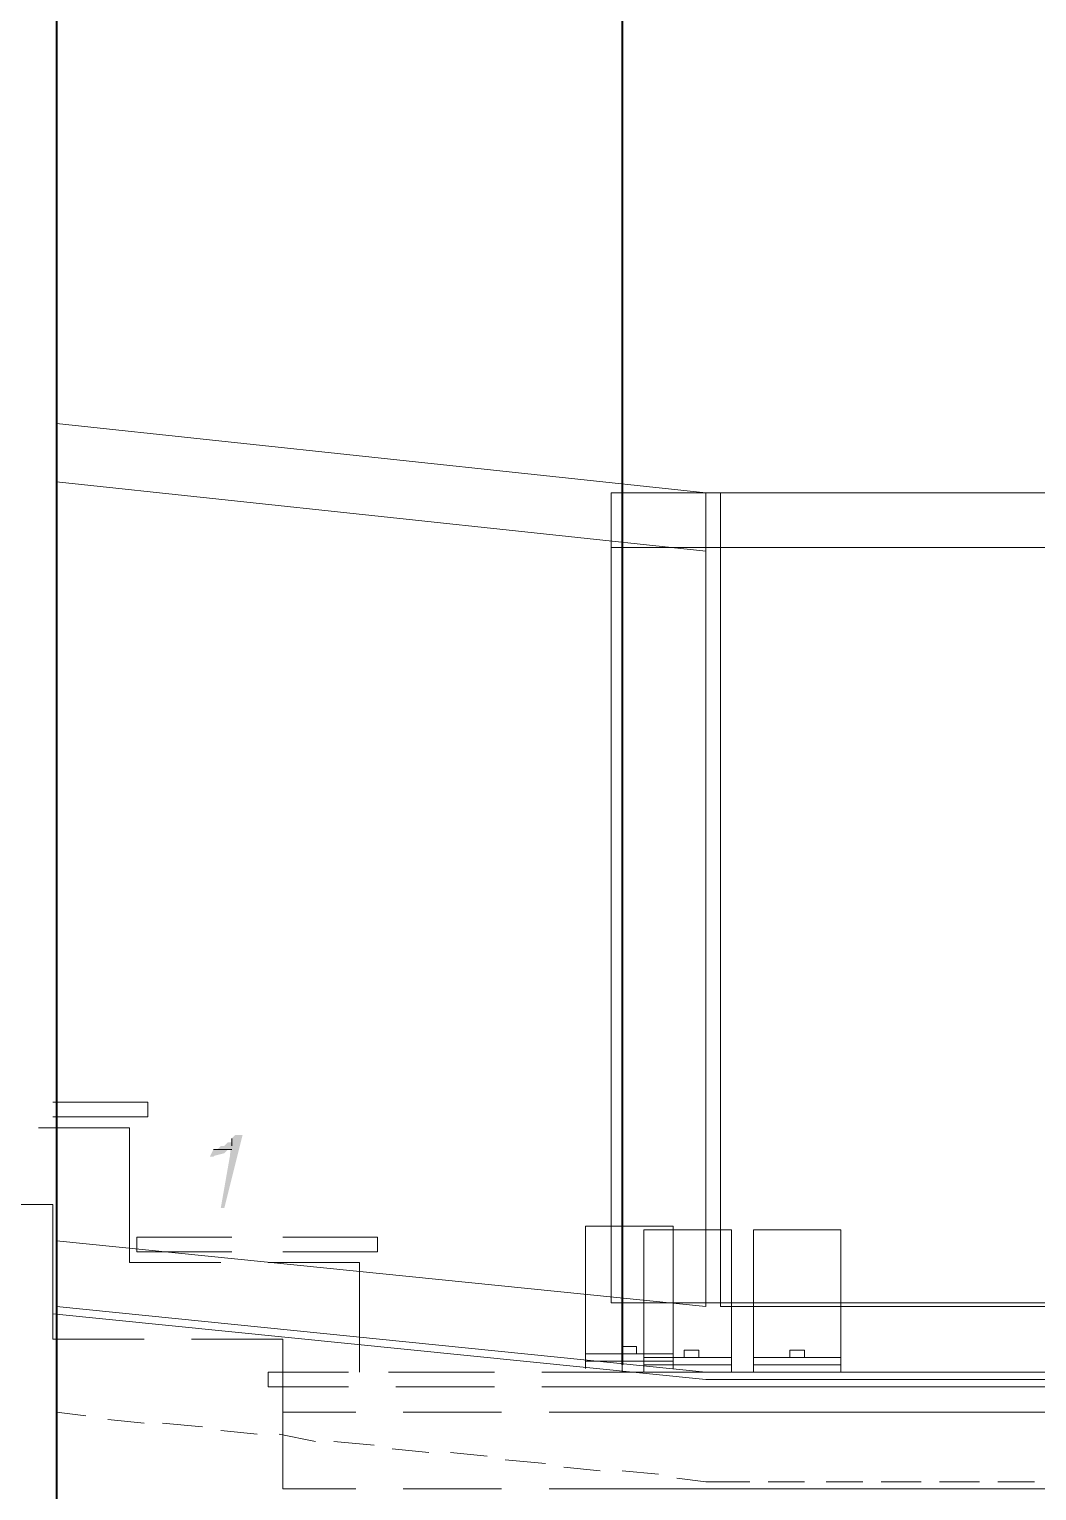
# Model space of a CAD drawing. Header units: millimetres. Extents: x 182 to 575, y -105 to 95.
# Drawn here: x 277.897 to 279.212, y 69.594 to 71.501 of the extents above; entities that cross this region are included whole.
import ezdxf

# ---------------------------------------------------------------- set-up
doc = ezdxf.new("R2010")
doc.units = ezdxf.units.MM
doc.header["$MEASUREMENT"] = 0
doc.layers.add('PDF_Geometry', color=7, linetype='Continuous')
doc.layers.add('PDF_Solid Fills', color=7, linetype='Continuous')

msp = doc.modelspace()

# ---------------------------------------------------------------- hatches: boundary and pattern name
at = {"layer": 'PDF_Solid Fills', "transparency": 33554559}
h = msp.add_hatch(color=256, dxfattribs=at)
h.paths.add_polyline_path([(278.7527, 70.6451), (278.7477, 70.6451), (278.7527, 70.6451)], flags=0)
h.paths.add_polyline_path([(278.7477, 70.6451), (278.7527, 70.6451), (278.7477, 70.6451)], flags=0)
h.paths.add_polyline_path([(278.7527, 70.6426), (278.7477, 70.6426), (278.7527, 70.6426)], flags=0)
h = msp.add_hatch(color=256, dxfattribs=at)
h.paths.add_polyline_path([(278.8277, 70.6551), (278.8127, 70.6551), (278.8277, 70.6551)], flags=0)
h.paths.add_polyline_path([(278.8302, 70.6526), (278.8102, 70.6526), (278.8302, 70.6526)], flags=0)
h.paths.add_polyline_path([(278.8102, 70.6526), (278.8302, 70.6526), (278.8102, 70.6526)], flags=0)
h = msp.add_hatch(color=256, dxfattribs=at)
h.paths.add_polyline_path([(278.8202, 70.6551), (278.8177, 70.6551), (278.8202, 70.6551)], flags=0)
h.paths.add_polyline_path([(278.8177, 70.6551), (278.8202, 70.6551), (278.8177, 70.6551)], flags=0)
h.paths.add_polyline_path([(278.8152, 70.6551), (278.8252, 70.6551), (278.8152, 70.6551)], flags=0)
h.paths.add_polyline_path([(278.8252, 70.6551), (278.8152, 70.6551), (278.8252, 70.6551)], flags=0)
h = msp.add_hatch(color=256, dxfattribs=at)
h.paths.add_polyline_path([(278.8352, 70.6476), (278.8302, 70.6476), (278.8352, 70.6476)], flags=0)
h.paths.add_polyline_path([(278.8302, 70.6476), (278.8352, 70.6476), (278.8302, 70.6476)], flags=0)
h.paths.add_polyline_path([(278.8352, 70.6451), (278.8302, 70.6451), (278.8352, 70.6451)], flags=0)
h.paths.add_polyline_path([(278.8302, 70.6451), (278.8352, 70.6451), (278.8302, 70.6451)], flags=0)
h.paths.add_polyline_path([(278.8327, 70.6426), (278.8377, 70.6426), (278.8327, 70.6426)], flags=0)
h.paths.add_polyline_path([(278.8377, 70.6401), (278.8327, 70.6401), (278.8377, 70.6401)], flags=0)
h = msp.add_hatch(color=256, dxfattribs=at)
h.paths.add_polyline_path([(278.8477, 70.6476), (278.8527, 70.6476), (278.8477, 70.6476)], flags=0)
h.paths.add_polyline_path([(278.8527, 70.6476), (278.8477, 70.6476), (278.8527, 70.6476)], flags=0)
h.paths.add_polyline_path([(278.8477, 70.6451), (278.8527, 70.6451), (278.8477, 70.6451)], flags=0)
h.paths.add_polyline_path([(278.8527, 70.6451), (278.8477, 70.6451), (278.8527, 70.6451)], flags=0)
h = msp.add_hatch(color=256, dxfattribs=at)
h.paths.add_polyline_path([(278.8552, 70.6551), (278.8727, 70.6551), (278.8552, 70.6551)], flags=0)
h.paths.add_polyline_path([(278.8727, 70.6526), (278.8527, 70.6526), (278.8727, 70.6526)], flags=0)
h.paths.add_polyline_path([(278.8527, 70.6526), (278.8727, 70.6526), (278.8527, 70.6526)], flags=0)
h = msp.add_hatch(color=256, dxfattribs=at)
h.paths.add_polyline_path([(278.8777, 70.6476), (278.8727, 70.6476), (278.8777, 70.6476)], flags=0)
h.paths.add_polyline_path([(278.8727, 70.6476), (278.8777, 70.6476), (278.8727, 70.6476)], flags=0)
h.paths.add_polyline_path([(278.8752, 70.6451), (278.8802, 70.6451), (278.8752, 70.6451)], flags=0)
h.paths.add_polyline_path([(278.8802, 70.6426), (278.8752, 70.6426), (278.8802, 70.6426)], flags=0)
h.paths.add_polyline_path([(278.8752, 70.6426), (278.8802, 70.6426), (278.8752, 70.6426)], flags=0)
h.paths.add_polyline_path([(278.8802, 70.6401), (278.8752, 70.6401), (278.8802, 70.6401)], flags=0)
h = msp.add_hatch(color=256, dxfattribs=at)
h.paths.add_polyline_path([(278.9452, 70.6476), (278.9377, 70.6476), (278.9452, 70.6476)], flags=0)
h.paths.add_polyline_path([(278.9377, 70.6476), (278.9452, 70.6476), (278.9377, 70.6476)], flags=0)
h.paths.add_polyline_path([(278.9377, 70.6476), (278.9427, 70.6476), (278.9377, 70.6476)], flags=0)
h.paths.add_polyline_path([(278.9352, 70.6451), (278.9402, 70.6451), (278.9352, 70.6451)], flags=0)
h.paths.add_polyline_path([(278.9402, 70.6426), (278.9352, 70.6426), (278.9402, 70.6426)], flags=0)
h = msp.add_hatch(color=256, dxfattribs=at)
h.paths.add_polyline_path([(278.9552, 70.6551), (278.9577, 70.6551), (278.9552, 70.6551)], flags=0)
h.paths.add_polyline_path([(278.9602, 70.6551), (278.9527, 70.6551), (278.9602, 70.6551)], flags=0)
h.paths.add_polyline_path([(278.9502, 70.6551), (278.9627, 70.6551), (278.9502, 70.6551)], flags=0)
h.paths.add_polyline_path([(278.9627, 70.6551), (278.9502, 70.6551), (278.9627, 70.6551)], flags=0)
h.paths.add_polyline_path([(278.9477, 70.6551), (278.9652, 70.6551), (278.9477, 70.6551)], flags=0)
h = msp.add_hatch(color=256, dxfattribs=at)
h.paths.add_polyline_path([(278.9727, 70.6476), (278.9677, 70.6476), (278.9727, 70.6476)], flags=0)
h.paths.add_polyline_path([(278.9677, 70.6476), (278.9727, 70.6476), (278.9677, 70.6476)], flags=0)
h.paths.add_polyline_path([(278.9727, 70.6451), (278.9677, 70.6451), (278.9727, 70.6451)], flags=0)
h.paths.add_polyline_path([(278.9752, 70.6426), (278.9702, 70.6426), (278.9752, 70.6426)], flags=0)
h.paths.add_polyline_path([(278.9702, 70.6401), (278.9752, 70.6401), (278.9702, 70.6401)], flags=0)
h.paths.add_polyline_path([(278.9752, 70.6401), (278.9702, 70.6401), (278.9752, 70.6401)], flags=0)
h = msp.add_hatch(color=256, dxfattribs=at)
h.paths.add_polyline_path([(278.7477, 70.6401), (278.7527, 70.6401), (278.7477, 70.6401)], flags=0)
h.paths.add_polyline_path([(278.7527, 70.6376), (278.7477, 70.6376), (278.7527, 70.6376)], flags=0)
h.paths.add_polyline_path([(278.7477, 70.6351), (278.7527, 70.6351), (278.7477, 70.6351)], flags=0)
h.paths.add_polyline_path([(278.7527, 70.6351), (278.7477, 70.6351), (278.7527, 70.6351)], flags=0)
h = msp.add_hatch(color=256, dxfattribs=at)
h.paths.add_polyline_path([(278.8102, 70.6376), (278.8052, 70.6376), (278.8102, 70.6376)], flags=0)
h.paths.add_polyline_path([(278.8052, 70.6376), (278.8102, 70.6376), (278.8052, 70.6376)], flags=0)
h.paths.add_polyline_path([(278.8102, 70.6376), (278.8052, 70.6376), (278.8102, 70.6376)], flags=0)
h = msp.add_hatch(color=256, dxfattribs=at)
h.paths.add_polyline_path([(278.8052, 70.6351), (278.8127, 70.6351), (278.8052, 70.6351)], flags=0)
h.paths.add_polyline_path([(278.8127, 70.6351), (278.8052, 70.6351), (278.8127, 70.6351)], flags=0)
h.paths.add_polyline_path([(278.8077, 70.6326), (278.8177, 70.6326), (278.8077, 70.6326)], flags=0)
h.paths.add_polyline_path([(278.8177, 70.6326), (278.8077, 70.6326), (278.8177, 70.6326)], flags=0)
h.paths.add_polyline_path([(278.8077, 70.6326), (278.8177, 70.6326), (278.8077, 70.6326)], flags=0)
h = msp.add_hatch(color=256, dxfattribs=at)
h.paths.add_polyline_path([(278.8227, 70.6301), (278.8102, 70.6301), (278.8227, 70.6301)], flags=0)
h.paths.add_polyline_path([(278.8277, 70.6276), (278.8177, 70.6276), (278.8277, 70.6276)], flags=0)
h.paths.add_polyline_path([(278.8177, 70.6276), (278.8277, 70.6276), (278.8177, 70.6276)], flags=0)
h = msp.add_hatch(color=256, dxfattribs=at)
h.paths.add_polyline_path([(278.8202, 70.6251), (278.8302, 70.6251), (278.8202, 70.6251)], flags=0)
h.paths.add_polyline_path([(278.8302, 70.6251), (278.8202, 70.6251), (278.8302, 70.6251)], flags=0)
h.paths.add_polyline_path([(278.8302, 70.6251), (278.8227, 70.6251), (278.8302, 70.6251)], flags=0)
h.paths.add_polyline_path([(278.8227, 70.6251), (278.8302, 70.6251), (278.8227, 70.6251)], flags=0)
h = msp.add_hatch(color=256, dxfattribs=at)
h.paths.add_polyline_path([(278.8527, 70.6376), (278.8477, 70.6376), (278.8527, 70.6376)], flags=0)
h.paths.add_polyline_path([(278.8477, 70.6376), (278.8527, 70.6376), (278.8477, 70.6376)], flags=0)
h.paths.add_polyline_path([(278.8527, 70.6376), (278.8477, 70.6376), (278.8527, 70.6376)], flags=0)
h = msp.add_hatch(color=256, dxfattribs=at)
h.paths.add_polyline_path([(278.8552, 70.6351), (278.8477, 70.6351), (278.8552, 70.6351)], flags=0)
h.paths.add_polyline_path([(278.8477, 70.6351), (278.8552, 70.6351), (278.8477, 70.6351)], flags=0)
h.paths.add_polyline_path([(278.8502, 70.6326), (278.8577, 70.6326), (278.8502, 70.6326)], flags=0)
h.paths.add_polyline_path([(278.8502, 70.6326), (278.8602, 70.6326), (278.8502, 70.6326)], flags=0)
h.paths.add_polyline_path([(278.8602, 70.6326), (278.8502, 70.6326), (278.8602, 70.6326)], flags=0)
h = msp.add_hatch(color=256, dxfattribs=at)
h.paths.add_polyline_path([(278.8652, 70.6301), (278.8527, 70.6301), (278.8652, 70.6301)], flags=0)
h.paths.add_polyline_path([(278.8577, 70.6276), (278.8702, 70.6276), (278.8577, 70.6276)], flags=0)
h.paths.add_polyline_path([(278.8702, 70.6276), (278.8577, 70.6276), (278.8702, 70.6276)], flags=0)
h.paths.add_polyline_path([(278.8702, 70.6276), (278.8602, 70.6276), (278.8702, 70.6276)], flags=0)
h = msp.add_hatch(color=256, dxfattribs=at)
h.paths.add_polyline_path([(278.8727, 70.6251), (278.8652, 70.6251), (278.8727, 70.6251)], flags=0)
h.paths.add_polyline_path([(278.8652, 70.6251), (278.8727, 70.6251), (278.8652, 70.6251)], flags=0)
h.paths.add_polyline_path([(278.8727, 70.6251), (278.8652, 70.6251), (278.8727, 70.6251)], flags=0)
h = msp.add_hatch(color=256, dxfattribs=at)
h.paths.add_polyline_path([(279.1352, 70.6401), (279.1402, 70.6401), (279.1352, 70.6401)], flags=0)
h.paths.add_polyline_path([(279.1402, 70.6376), (279.1352, 70.6376), (279.1402, 70.6376)], flags=0)
h.paths.add_polyline_path([(279.1377, 70.6351), (279.1327, 70.6351), (279.1377, 70.6351)], flags=0)
h = msp.add_hatch(color=256, dxfattribs=at)
h.paths.add_polyline_path([(278.7977, 70.6151), (278.8027, 70.6151), (278.7977, 70.6151)], flags=0)
h.paths.add_polyline_path([(278.8027, 70.6151), (278.7977, 70.6151), (278.8027, 70.6151)], flags=0)
h.paths.add_polyline_path([(278.7977, 70.6126), (278.8027, 70.6126), (278.7977, 70.6126)], flags=0)
h.paths.add_polyline_path([(278.8027, 70.6126), (278.7977, 70.6126), (278.8027, 70.6126)], flags=0)
h = msp.add_hatch(color=256, dxfattribs=at)
h.paths.add_polyline_path([(278.8052, 70.6026), (278.8252, 70.6026), (278.8052, 70.6026)], flags=0)
h.paths.add_polyline_path([(278.8252, 70.6026), (278.8052, 70.6026), (278.8252, 70.6026)], flags=0)
h.paths.add_polyline_path([(278.8252, 70.6026), (278.8077, 70.6026), (278.8252, 70.6026)], flags=0)
h.paths.add_polyline_path([(278.8077, 70.6026), (278.8252, 70.6026), (278.8077, 70.6026)], flags=0)
h.paths.add_polyline_path([(278.8102, 70.6001), (278.8202, 70.6001), (278.8102, 70.6001)], flags=0)
h.paths.add_polyline_path([(278.8202, 70.6001), (278.8102, 70.6001), (278.8202, 70.6001)], flags=0)
h.paths.add_polyline_path([(278.8127, 70.6001), (278.8177, 70.6001), (278.8127, 70.6001)], flags=0)
h.paths.add_polyline_path([(278.8177, 70.6001), (278.8127, 70.6001), (278.8177, 70.6001)], flags=0)
h = msp.add_hatch(color=256, dxfattribs=at)
h.paths.add_polyline_path([(278.8277, 70.6201), (278.8327, 70.6201), (278.8277, 70.6201)], flags=0)
h.paths.add_polyline_path([(278.8327, 70.6201), (278.8277, 70.6201), (278.8327, 70.6201)], flags=0)
h.paths.add_polyline_path([(278.8277, 70.6176), (278.8327, 70.6176), (278.8277, 70.6176)], flags=0)
h = msp.add_hatch(color=256, dxfattribs=at)
h.paths.add_polyline_path([(278.8277, 70.6126), (278.8327, 70.6126), (278.8277, 70.6126)], flags=0)
h.paths.add_polyline_path([(278.8327, 70.6101), (278.8277, 70.6101), (278.8327, 70.6101)], flags=0)
h.paths.add_polyline_path([(278.8277, 70.6101), (278.8327, 70.6101), (278.8277, 70.6101)], flags=0)
h = msp.add_hatch(color=256, dxfattribs=at)
h.paths.add_polyline_path([(278.8427, 70.6151), (278.8452, 70.6151), (278.8427, 70.6151)], flags=0)
h.paths.add_polyline_path([(278.8452, 70.6151), (278.8427, 70.6151), (278.8452, 70.6151)], flags=0)
h.paths.add_polyline_path([(278.8427, 70.6126), (278.8477, 70.6126), (278.8427, 70.6126)], flags=0)
h.paths.add_polyline_path([(278.8477, 70.6126), (278.8427, 70.6126), (278.8477, 70.6126)], flags=0)
h = msp.add_hatch(color=256, dxfattribs=at)
h.paths.add_polyline_path([(278.8702, 70.6026), (278.8477, 70.6026), (278.8702, 70.6026)], flags=0)
h.paths.add_polyline_path([(278.8477, 70.6026), (278.8702, 70.6026), (278.8477, 70.6026)], flags=0)
h.paths.add_polyline_path([(278.8677, 70.6026), (278.8502, 70.6026), (278.8677, 70.6026)], flags=0)
h.paths.add_polyline_path([(278.8502, 70.6026), (278.8677, 70.6026), (278.8502, 70.6026)], flags=0)
h.paths.add_polyline_path([(278.8552, 70.6001), (278.8627, 70.6001), (278.8552, 70.6001)], flags=0)
h.paths.add_polyline_path([(278.8627, 70.6001), (278.8552, 70.6001), (278.8627, 70.6001)], flags=0)
h = msp.add_hatch(color=256, dxfattribs=at)
h.paths.add_polyline_path([(278.9302, 70.6201), (278.9352, 70.6201), (278.9302, 70.6201)], flags=0)
h.paths.add_polyline_path([(278.9352, 70.6201), (278.9302, 70.6201), (278.9352, 70.6201)], flags=0)
h.paths.add_polyline_path([(278.9302, 70.6176), (278.9352, 70.6176), (278.9302, 70.6176)], flags=0)
h.paths.add_polyline_path([(278.9352, 70.6151), (278.9302, 70.6151), (278.9352, 70.6151)], flags=0)
h = msp.add_hatch(color=256, dxfattribs=at)
h.paths.add_polyline_path([(278.9302, 70.6126), (278.9377, 70.6126), (278.9302, 70.6126)], flags=0)
h.paths.add_polyline_path([(278.9377, 70.6126), (278.9302, 70.6126), (278.9377, 70.6126)], flags=0)
h.paths.add_polyline_path([(278.9327, 70.6101), (278.9377, 70.6101), (278.9327, 70.6101)], flags=0)
h.paths.add_polyline_path([(278.9377, 70.6101), (278.9327, 70.6101), (278.9377, 70.6101)], flags=0)
h.paths.add_polyline_path([(278.9327, 70.6101), (278.9377, 70.6101), (278.9327, 70.6101)], flags=0)
h = msp.add_hatch(color=256, dxfattribs=at)
h.paths.add_polyline_path([(278.9477, 70.6001), (278.9527, 70.6001), (278.9477, 70.6001)], flags=0)
h.paths.add_polyline_path([(278.9527, 70.6001), (278.9477, 70.6001), (278.9527, 70.6001)], flags=0)
h.paths.add_polyline_path([(278.9577, 70.6026), (278.9402, 70.6026), (278.9577, 70.6026)], flags=0)
h.paths.add_polyline_path([(278.9402, 70.6026), (278.9577, 70.6026), (278.9402, 70.6026)], flags=0)
h.paths.add_polyline_path([(278.9602, 70.6026), (278.9377, 70.6026), (278.9602, 70.6026)], flags=0)
h = msp.add_hatch(color=256, dxfattribs=at)
h.paths.add_polyline_path([(279.1152, 70.5726), (279.1177, 70.5726), (279.1152, 70.5726)], flags=0)
h.paths.add_polyline_path([(279.1177, 70.5726), (279.1152, 70.5726), (279.1177, 70.5726)], flags=0)
h.paths.add_polyline_path([(279.1127, 70.5701), (279.1202, 70.5701), (279.1127, 70.5701)], flags=0)
h = msp.add_hatch(color=256, dxfattribs=at)
h.paths.add_polyline_path([(278.7502, 70.5501), (278.7552, 70.5501), (278.7502, 70.5501)], flags=0)
h.paths.add_polyline_path([(278.7577, 70.5476), (278.7527, 70.5476), (278.7577, 70.5476)], flags=0)
h.paths.add_polyline_path([(278.7527, 70.5476), (278.7577, 70.5476), (278.7527, 70.5476)], flags=0)
h.paths.add_polyline_path([(278.7577, 70.5476), (278.7527, 70.5476), (278.7577, 70.5476)], flags=0)
h.paths.add_polyline_path([(278.7527, 70.5451), (278.7577, 70.5451), (278.7527, 70.5451)], flags=0)
h.paths.add_polyline_path([(278.7577, 70.5451), (278.7527, 70.5451), (278.7577, 70.5451)], flags=0)
h.paths.add_polyline_path([(278.7527, 70.5451), (278.7577, 70.5451), (278.7527, 70.5451)], flags=0)
h.paths.add_polyline_path([(278.7577, 70.5426), (278.7527, 70.5426), (278.7577, 70.5426)], flags=0)
h = msp.add_hatch(color=256, dxfattribs=at)
h.paths.add_polyline_path([(278.8352, 70.5501), (278.8402, 70.5501), (278.8352, 70.5501)], flags=0)
h.paths.add_polyline_path([(278.8402, 70.5501), (278.8352, 70.5501), (278.8402, 70.5501)], flags=0)
h.paths.add_polyline_path([(278.8377, 70.5476), (278.8327, 70.5476), (278.8377, 70.5476)], flags=0)
h.paths.add_polyline_path([(278.8327, 70.5476), (278.8377, 70.5476), (278.8327, 70.5476)], flags=0)
h.paths.add_polyline_path([(278.8377, 70.5451), (278.8327, 70.5451), (278.8377, 70.5451)], flags=0)
h = msp.add_hatch(color=256, dxfattribs=at)
h.paths.add_polyline_path([(278.8527, 70.5601), (278.8552, 70.5601), (278.8527, 70.5601)], flags=0)
h.paths.add_polyline_path([(278.8577, 70.5601), (278.8502, 70.5601), (278.8577, 70.5601)], flags=0)
h.paths.add_polyline_path([(278.8502, 70.5601), (278.8577, 70.5601), (278.8502, 70.5601)], flags=0)
h.paths.add_polyline_path([(278.8602, 70.5576), (278.8477, 70.5576), (278.8602, 70.5576)], flags=0)
h = msp.add_hatch(color=256, dxfattribs=at)
h.paths.add_polyline_path([(278.8627, 70.5526), (278.8702, 70.5526), (278.8627, 70.5526)], flags=0)
h.paths.add_polyline_path([(278.8702, 70.5501), (278.8652, 70.5501), (278.8702, 70.5501)], flags=0)
h.paths.add_polyline_path([(278.8652, 70.5501), (278.8702, 70.5501), (278.8652, 70.5501)], flags=0)
h = msp.add_hatch(color=256, dxfattribs=at)
h.paths.add_polyline_path([(279.0577, 70.5501), (279.0527, 70.5501), (279.0577, 70.5501)], flags=0)
h.paths.add_polyline_path([(279.0527, 70.5501), (279.0577, 70.5501), (279.0527, 70.5501)], flags=0)
h.paths.add_polyline_path([(279.0577, 70.5501), (279.0527, 70.5501), (279.0577, 70.5501)], flags=0)
h.paths.add_polyline_path([(279.0552, 70.5476), (279.0502, 70.5476), (279.0552, 70.5476)], flags=0)
h.paths.add_polyline_path([(279.0502, 70.5476), (279.0552, 70.5476), (279.0502, 70.5476)], flags=0)
h.paths.add_polyline_path([(279.0477, 70.5451), (279.0527, 70.5451), (279.0477, 70.5451)], flags=0)
h.paths.add_polyline_path([(279.0527, 70.5426), (279.0477, 70.5426), (279.0527, 70.5426)], flags=0)
h = msp.add_hatch(color=256, dxfattribs=at)
h.paths.add_polyline_path([(279.0727, 70.5601), (279.0677, 70.5601), (279.0727, 70.5601)], flags=0)
h.paths.add_polyline_path([(279.0677, 70.5601), (279.0727, 70.5601), (279.0677, 70.5601)], flags=0)
h.paths.add_polyline_path([(279.0777, 70.5576), (279.0652, 70.5576), (279.0777, 70.5576)], flags=0)
h = msp.add_hatch(color=256, dxfattribs=at)
h.paths.add_polyline_path([(279.0802, 70.5526), (279.0852, 70.5526), (279.0802, 70.5526)], flags=0)
h.paths.add_polyline_path([(279.0877, 70.5501), (279.0827, 70.5501), (279.0877, 70.5501)], flags=0)
h.paths.add_polyline_path([(279.0827, 70.5501), (279.0877, 70.5501), (279.0827, 70.5501)], flags=0)
h = msp.add_hatch(color=256, dxfattribs=at)
h.paths.add_polyline_path([(279.1452, 70.5501), (279.1502, 70.5501), (279.1452, 70.5501)], flags=0)
h.paths.add_polyline_path([(279.1502, 70.5501), (279.1452, 70.5501), (279.1502, 70.5501)], flags=0)
h.paths.add_polyline_path([(279.1452, 70.5501), (279.1502, 70.5501), (279.1452, 70.5501)], flags=0)
h.paths.add_polyline_path([(279.1477, 70.5476), (279.1427, 70.5476), (279.1477, 70.5476)], flags=0)
h.paths.add_polyline_path([(279.1427, 70.5476), (279.1477, 70.5476), (279.1427, 70.5476)], flags=0)
h.paths.add_polyline_path([(279.1477, 70.5451), (279.1427, 70.5451), (279.1477, 70.5451)], flags=0)
h.paths.add_polyline_path([(279.1452, 70.5426), (279.1402, 70.5426), (279.1452, 70.5426)], flags=0)
h.paths.add_polyline_path([(279.1402, 70.5426), (279.1452, 70.5426), (279.1402, 70.5426)], flags=0)
h.paths.add_polyline_path([(279.1452, 70.5426), (279.1402, 70.5426), (279.1452, 70.5426)], flags=0)
h.paths.add_polyline_path([(279.1402, 70.5401), (279.1452, 70.5401), (279.1402, 70.5401)], flags=0)
h.paths.add_polyline_path([(279.1427, 70.5376), (279.1377, 70.5376), (279.1427, 70.5376)], flags=0)
h.paths.add_polyline_path([(279.1377, 70.5376), (279.1427, 70.5376), (279.1377, 70.5376)], flags=0)
h.paths.add_polyline_path([(279.1427, 70.5351), (279.1377, 70.5351), (279.1427, 70.5351)], flags=0)
h.paths.add_polyline_path([(279.1377, 70.5351), (279.1427, 70.5351), (279.1377, 70.5351)], flags=0)
h.paths.add_polyline_path([(279.1427, 70.5326), (279.1377, 70.5326), (279.1427, 70.5326)], flags=0)
h.paths.add_polyline_path([(279.1377, 70.5326), (279.1427, 70.5326), (279.1377, 70.5326)], flags=0)
h.paths.add_polyline_path([(279.1427, 70.5276), (279.1377, 70.5276), (279.1427, 70.5276)], flags=0)
h.paths.add_polyline_path([(279.1377, 70.5276), (279.1427, 70.5276), (279.1377, 70.5276)], flags=0)
h = msp.add_hatch(color=256, dxfattribs=at)
h.paths.add_polyline_path([(279.1627, 70.5601), (279.1652, 70.5601), (279.1627, 70.5601)], flags=0)
h.paths.add_polyline_path([(279.1677, 70.5601), (279.1602, 70.5601), (279.1677, 70.5601)], flags=0)
h.paths.add_polyline_path([(279.1602, 70.5601), (279.1677, 70.5601), (279.1602, 70.5601)], flags=0)
h = msp.add_hatch(color=256, dxfattribs=at)
h.paths.add_polyline_path([(279.1802, 70.5526), (279.1727, 70.5526), (279.1802, 70.5526)], flags=0)
h.paths.add_polyline_path([(279.1727, 70.5526), (279.1802, 70.5526), (279.1727, 70.5526)], flags=0)
h.paths.add_polyline_path([(279.1802, 70.5526), (279.1727, 70.5526), (279.1802, 70.5526)], flags=0)
h = msp.add_hatch(color=256, dxfattribs=at)
h.paths.add_polyline_path([(279.1777, 70.5476), (279.1827, 70.5476), (279.1777, 70.5476)], flags=0)
h.paths.add_polyline_path([(279.1827, 70.5476), (279.1777, 70.5476), (279.1827, 70.5476)], flags=0)
h.paths.add_polyline_path([(279.1777, 70.5451), (279.1827, 70.5451), (279.1777, 70.5451)], flags=0)
h.paths.add_polyline_path([(279.1802, 70.5426), (279.1852, 70.5426), (279.1802, 70.5426)], flags=0)
h.paths.add_polyline_path([(279.1852, 70.5401), (279.1802, 70.5401), (279.1852, 70.5401)], flags=0)
h.paths.add_polyline_path([(279.1802, 70.5376), (279.1852, 70.5376), (279.1802, 70.5376)], flags=0)
h.paths.add_polyline_path([(279.1852, 70.5376), (279.1802, 70.5376), (279.1852, 70.5376)], flags=0)
h.paths.add_polyline_path([(279.1802, 70.5376), (279.1852, 70.5376), (279.1802, 70.5376)], flags=0)
h.paths.add_polyline_path([(279.1852, 70.5351), (279.1802, 70.5351), (279.1852, 70.5351)], flags=0)
h.paths.add_polyline_path([(279.1802, 70.5326), (279.1852, 70.5326), (279.1802, 70.5326)], flags=0)
h.paths.add_polyline_path([(279.1852, 70.5301), (279.1802, 70.5301), (279.1852, 70.5301)], flags=0)
h.paths.add_polyline_path([(279.1802, 70.5301), (279.1852, 70.5301), (279.1802, 70.5301)], flags=0)
h.paths.add_polyline_path([(279.1827, 70.5276), (279.1777, 70.5276), (279.1827, 70.5276)], flags=0)
h.paths.add_polyline_path([(279.1777, 70.5251), (279.1827, 70.5251), (279.1777, 70.5251)], flags=0)
h.paths.add_polyline_path([(279.1827, 70.5251), (279.1777, 70.5251), (279.1827, 70.5251)], flags=0)
h = msp.add_hatch(color=256, dxfattribs=at)
h.paths.add_polyline_path([(278.7552, 70.5326), (278.7602, 70.5326), (278.7552, 70.5326)], flags=0)
h.paths.add_polyline_path([(278.7602, 70.5326), (278.7552, 70.5326), (278.7602, 70.5326)], flags=0)
h.paths.add_polyline_path([(278.7577, 70.5301), (278.7527, 70.5301), (278.7577, 70.5301)], flags=0)
h.paths.add_polyline_path([(278.7527, 70.5276), (278.7577, 70.5276), (278.7527, 70.5276)], flags=0)
h.paths.add_polyline_path([(278.7577, 70.5251), (278.7527, 70.5251), (278.7577, 70.5251)], flags=0)
h.paths.add_polyline_path([(278.7527, 70.5251), (278.7577, 70.5251), (278.7527, 70.5251)], flags=0)
h = msp.add_hatch(color=256, dxfattribs=at)
h.paths.add_polyline_path([(278.8327, 70.5376), (278.8277, 70.5376), (278.8327, 70.5376)], flags=0)
h.paths.add_polyline_path([(278.8277, 70.5351), (278.8327, 70.5351), (278.8277, 70.5351)], flags=0)
h.paths.add_polyline_path([(278.8327, 70.5351), (278.8277, 70.5351), (278.8327, 70.5351)], flags=0)
h.paths.add_polyline_path([(278.8277, 70.5326), (278.8327, 70.5326), (278.8277, 70.5326)], flags=0)
h.paths.add_polyline_path([(278.8327, 70.5326), (278.8277, 70.5326), (278.8327, 70.5326)], flags=0)
h.paths.add_polyline_path([(278.8277, 70.5301), (278.8327, 70.5301), (278.8277, 70.5301)], flags=0)
h.paths.add_polyline_path([(278.8327, 70.5276), (278.8277, 70.5276), (278.8327, 70.5276)], flags=0)
h = msp.add_hatch(color=256, dxfattribs=at)
h.paths.add_polyline_path([(278.9577, 70.5426), (278.9527, 70.5426), (278.9577, 70.5426)], flags=0)
h.paths.add_polyline_path([(278.9527, 70.5401), (278.9577, 70.5401), (278.9527, 70.5401)], flags=0)
h.paths.add_polyline_path([(278.9577, 70.5376), (278.9527, 70.5376), (278.9577, 70.5376)], flags=0)
h = msp.add_hatch(color=256, dxfattribs=at)
h.paths.add_polyline_path([(279.0502, 70.5376), (279.0452, 70.5376), (279.0502, 70.5376)], flags=0)
h.paths.add_polyline_path([(279.0452, 70.5351), (279.0502, 70.5351), (279.0452, 70.5351)], flags=0)
h.paths.add_polyline_path([(279.0502, 70.5351), (279.0452, 70.5351), (279.0502, 70.5351)], flags=0)
h.paths.add_polyline_path([(279.0452, 70.5326), (279.0502, 70.5326), (279.0452, 70.5326)], flags=0)
h.paths.add_polyline_path([(279.0502, 70.5326), (279.0452, 70.5326), (279.0502, 70.5326)], flags=0)
h.paths.add_polyline_path([(279.0427, 70.5301), (279.0477, 70.5301), (279.0427, 70.5301)], flags=0)
h.paths.add_polyline_path([(279.0477, 70.5276), (279.0427, 70.5276), (279.0477, 70.5276)], flags=0)
h = msp.add_hatch(color=256, dxfattribs=at)
h.paths.add_polyline_path([(278.7502, 70.5201), (278.7552, 70.5201), (278.7502, 70.5201)], flags=0)
h.paths.add_polyline_path([(278.7552, 70.5201), (278.7502, 70.5201), (278.7552, 70.5201)], flags=0)
h.paths.add_polyline_path([(278.7477, 70.5176), (278.7552, 70.5176), (278.7477, 70.5176)], flags=0)
h.paths.add_polyline_path([(278.7527, 70.5151), (278.7452, 70.5151), (278.7527, 70.5151)], flags=0)
h = msp.add_hatch(color=256, dxfattribs=at)
h.paths.add_polyline_path([(278.8327, 70.5201), (278.8277, 70.5201), (278.8327, 70.5201)], flags=0)
h.paths.add_polyline_path([(278.8277, 70.5201), (278.8327, 70.5201), (278.8277, 70.5201)], flags=0)
h.paths.add_polyline_path([(278.8327, 70.5176), (278.8277, 70.5176), (278.8327, 70.5176)], flags=0)
h.paths.add_polyline_path([(278.8277, 70.5176), (278.8327, 70.5176), (278.8277, 70.5176)], flags=0)
h.paths.add_polyline_path([(278.8352, 70.5151), (278.8302, 70.5151), (278.8352, 70.5151)], flags=0)
h.paths.add_polyline_path([(278.8302, 70.5151), (278.8352, 70.5151), (278.8302, 70.5151)], flags=0)
h.paths.add_polyline_path([(278.8352, 70.5151), (278.8302, 70.5151), (278.8352, 70.5151)], flags=0)
h = msp.add_hatch(color=256, dxfattribs=at)
h.paths.add_polyline_path([(278.8602, 70.5076), (278.8352, 70.5076), (278.8602, 70.5076)], flags=0)
h.paths.add_polyline_path([(278.8402, 70.5051), (278.8552, 70.5051), (278.8402, 70.5051)], flags=0)
h.paths.add_polyline_path([(278.8527, 70.5051), (278.8427, 70.5051), (278.8527, 70.5051)], flags=0)
h.paths.add_polyline_path([(278.8427, 70.5051), (278.8527, 70.5051), (278.8427, 70.5051)], flags=0)
h.paths.add_polyline_path([(278.8502, 70.5051), (278.8452, 70.5051), (278.8502, 70.5051)], flags=0)
h = msp.add_hatch(color=256, dxfattribs=at)
h.paths.add_polyline_path([(278.8627, 70.5176), (278.8677, 70.5176), (278.8627, 70.5176)], flags=0)
h.paths.add_polyline_path([(278.8677, 70.5176), (278.8627, 70.5176), (278.8677, 70.5176)], flags=0)
h.paths.add_polyline_path([(278.8677, 70.5151), (278.8602, 70.5151), (278.8677, 70.5151)], flags=0)
h.paths.add_polyline_path([(278.8602, 70.5126), (278.8652, 70.5126), (278.8602, 70.5126)], flags=0)
h.paths.add_polyline_path([(278.8652, 70.5126), (278.8602, 70.5126), (278.8652, 70.5126)], flags=0)
h = msp.add_hatch(color=256, dxfattribs=at)
h.paths.add_polyline_path([(279.0502, 70.5201), (279.0452, 70.5201), (279.0502, 70.5201)], flags=0)
h.paths.add_polyline_path([(279.0452, 70.5201), (279.0502, 70.5201), (279.0452, 70.5201)], flags=0)
h.paths.add_polyline_path([(279.0502, 70.5176), (279.0452, 70.5176), (279.0502, 70.5176)], flags=0)
h.paths.add_polyline_path([(279.0452, 70.5176), (279.0502, 70.5176), (279.0452, 70.5176)], flags=0)
h.paths.add_polyline_path([(279.0452, 70.5151), (279.0527, 70.5151), (279.0452, 70.5151)], flags=0)
h.paths.add_polyline_path([(279.0527, 70.5151), (279.0452, 70.5151), (279.0527, 70.5151)], flags=0)
h = msp.add_hatch(color=256, dxfattribs=at)
h.paths.add_polyline_path([(279.0527, 70.5076), (279.0752, 70.5076), (279.0527, 70.5076)], flags=0)
h.paths.add_polyline_path([(279.0752, 70.5076), (279.0527, 70.5076), (279.0752, 70.5076)], flags=0)
h.paths.add_polyline_path([(279.0552, 70.5051), (279.0727, 70.5051), (279.0552, 70.5051)], flags=0)
h.paths.add_polyline_path([(279.0727, 70.5051), (279.0552, 70.5051), (279.0727, 70.5051)], flags=0)
h.paths.add_polyline_path([(279.0702, 70.5051), (279.0602, 70.5051), (279.0702, 70.5051)], flags=0)
h.paths.add_polyline_path([(279.0602, 70.5051), (279.0702, 70.5051), (279.0602, 70.5051)], flags=0)
h = msp.add_hatch(color=256, dxfattribs=at)
h.paths.add_polyline_path([(279.0802, 70.5176), (279.0852, 70.5176), (279.0802, 70.5176)], flags=0)
h.paths.add_polyline_path([(279.0852, 70.5176), (279.0802, 70.5176), (279.0852, 70.5176)], flags=0)
h.paths.add_polyline_path([(279.0827, 70.5126), (279.0752, 70.5126), (279.0827, 70.5126)], flags=0)
h.paths.add_polyline_path([(279.0752, 70.5126), (279.0827, 70.5126), (279.0752, 70.5126)], flags=0)
h = msp.add_hatch(color=256, dxfattribs=at)
h.paths.add_polyline_path([(279.1377, 70.5251), (279.1427, 70.5251), (279.1377, 70.5251)], flags=0)
h.paths.add_polyline_path([(279.1427, 70.5251), (279.1377, 70.5251), (279.1427, 70.5251)], flags=0)
h.paths.add_polyline_path([(279.1377, 70.5201), (279.1427, 70.5201), (279.1377, 70.5201)], flags=0)
h.paths.add_polyline_path([(279.1427, 70.5201), (279.1377, 70.5201), (279.1427, 70.5201)], flags=0)
h = msp.add_hatch(color=256, dxfattribs=at)
h.paths.add_polyline_path([(279.1727, 70.5151), (279.1777, 70.5151), (279.1727, 70.5151)], flags=0)
h.paths.add_polyline_path([(279.1777, 70.5151), (279.1727, 70.5151), (279.1777, 70.5151)], flags=0)
h.paths.add_polyline_path([(279.1727, 70.5151), (279.1777, 70.5151), (279.1727, 70.5151)], flags=0)
h.paths.add_polyline_path([(279.1702, 70.5126), (279.1752, 70.5126), (279.1702, 70.5126)], flags=0)
h.paths.add_polyline_path([(279.1752, 70.5126), (279.1702, 70.5126), (279.1752, 70.5126)], flags=0)
h = msp.add_hatch(color=256, dxfattribs=at)
h.paths.add_polyline_path([(279.1752, 70.5201), (279.1827, 70.5201), (279.1752, 70.5201)], flags=0)
h.paths.add_polyline_path([(279.1752, 70.5176), (279.1802, 70.5176), (279.1752, 70.5176)], flags=0)
h.paths.add_polyline_path([(279.1802, 70.5176), (279.1752, 70.5176), (279.1802, 70.5176)], flags=0)
h = msp.add_hatch(color=256, dxfattribs=at)
h.paths.add_polyline_path([(279.1552, 70.5051), (279.1602, 70.5051), (279.1552, 70.5051)], flags=0)
h.paths.add_polyline_path([(279.1602, 70.5051), (279.1552, 70.5051), (279.1602, 70.5051)], flags=0)
h.paths.add_polyline_path([(279.1627, 70.5051), (279.1502, 70.5051), (279.1627, 70.5051)], flags=0)
h.paths.add_polyline_path([(279.1502, 70.5051), (279.1627, 70.5051), (279.1502, 70.5051)], flags=0)
h.paths.add_polyline_path([(279.1477, 70.5051), (279.1677, 70.5051), (279.1477, 70.5051)], flags=0)
h.paths.add_polyline_path([(279.1677, 70.5051), (279.1477, 70.5051), (279.1677, 70.5051)], flags=0)
msp.add_hatch(color=256, dxfattribs=at).paths.add_polyline_path([(278.1564, 70.0491), (278.1516, 70.0443), (278.1469, 70.0443), (278.1421, 70.0396), (278.1373, 70.0396), (278.1326, 70.0301), (278.1373, 70.0301), (278.1389, 70.0316), (278.1516, 70.0348), (278.1564, 70.0396), (278.1597, 70.0396), (278.1587, 70.0303), (278.1469, 69.9634), (278.1516, 69.9634), (278.1754, 70.0586), (278.1659, 70.0586), (278.1612, 70.0539), (278.1607, 70.0491)])

# ---------------------------------------------------------------- linework, layer by layer
at = {"layer": 'PDF_Geometry', "lineweight": 40}
for points in [[(277.6802, 66.6586), (277.6802, 83.5396), (277.9326, 83.5396), (277.9326, 66.6586)], [(278.6707, 73.3301), (278.6707, 69.7586)]]:
    msp.add_lwpolyline(points, dxfattribs=at)
at = {"layer": 'PDF_Geometry', "lineweight": 13}
for points in [[(278.5659, 69.7491), (278.6707, 69.7491), (278.6707, 72.0396)], [(277.9326, 69.9205), (278.7802, 69.8348), (278.7802, 70.8205), (277.9326, 70.911)], [(277.9278, 70.1015), (278.0516, 70.1015), (278.0516, 70.0824), (277.9278, 70.0824)], [(278.1469, 69.892), (278.0278, 69.892), (278.0278, 70.0681), (277.9088, 70.0681)], [(278.1612, 70.0539), (278.1612, 70.0443), (278.1612, 70.0539)], [(278.1564, 70.0396), (278.1373, 70.0396), (278.1564, 70.0396)], [(278.1373, 70.0396), (278.1564, 70.0396), (278.1373, 70.0396)], [(278.1421, 70.0396), (278.1612, 70.0396), (278.1421, 70.0396)], [(277.8088, 69.9681), (277.9278, 69.9681), (277.9278, 69.792), (278.0469, 69.792)], [(278.6231, 69.7539), (278.6231, 69.9396), (278.7373, 69.9396), (278.7373, 69.7539)], [(278.7993, 69.9539), (278.7993, 69.9443)], [(278.1612, 69.9062), (278.0373, 69.9062), (278.0373, 69.9253), (278.1612, 69.9253)], [(278.2278, 69.9253), (278.3516, 69.9253), (278.3516, 69.9062), (278.2278, 69.9062)], [(278.9564, 69.7491), (278.9564, 69.9348), (278.8421, 69.9348), (278.8421, 69.7491)], [(278.3278, 69.7491), (278.3278, 69.892), (278.2088, 69.892)], [(280.2707, 69.7491), (278.7802, 69.7491), (277.9326, 69.8348)], [(278.3231, 69.5967), (278.2278, 69.5967), (278.2278, 69.7491), (278.2278, 69.792), (278.1088, 69.792)], [(278.6231, 69.7729), (278.7373, 69.7729)], [(278.6231, 69.7634), (278.7373, 69.7634)], [(278.9564, 69.7681), (278.8421, 69.7681)], [(278.304, 69.7491), (278.2088, 69.7491), (278.2088, 69.7301), (278.2088, 69.7491), (278.3135, 69.7491)], [(278.4612, 69.7491), (278.3659, 69.7491)], [(278.3754, 69.7491), (278.504, 69.7491)], [(278.9564, 69.7586), (278.8421, 69.7586)], [(278.3135, 69.7301), (278.2088, 69.7301)], [(278.504, 69.7301), (278.3754, 69.7301)], [(278.6707, 69.7301), (278.5659, 69.7301)], [(277.9707, 69.692), (277.9326, 69.6967)], [(278.0469, 69.6824), (277.9993, 69.6872)], [(278.2278, 69.6967), (278.3231, 69.6967)], [(278.385, 69.6967), (278.5135, 69.6967)], [(278.5754, 69.6967), (278.6707, 69.6967)], [(278.1231, 69.6777), (278.0707, 69.6824)], [(278.1945, 69.6681), (278.1469, 69.6729)], [(278.2707, 69.6586), (278.2231, 69.6681)], [(278.3469, 69.6539), (278.2945, 69.6586)], [(278.4183, 69.6443), (278.3707, 69.6491)], [(278.4945, 69.6396), (278.4469, 69.6443)], [(278.5707, 69.6301), (278.5183, 69.6348)], [(278.6421, 69.6205), (278.5945, 69.6253)], [(278.7183, 69.6158), (278.6707, 69.6205)], [(278.8373, 69.6062), (278.7802, 69.6062), (278.7421, 69.611)], [(278.5135, 69.5967), (278.385, 69.5967)], [(278.6707, 69.5967), (278.5754, 69.5967)], [(278.9088, 69.6062), (278.8612, 69.6062)], [(278.985, 69.6062), (278.9373, 69.6062)], [(279.0612, 69.6062), (279.0088, 69.6062)], [(279.1373, 69.6062), (279.085, 69.6062)], [(279.2088, 69.6062), (279.1612, 69.6062)]]:
    msp.add_lwpolyline(points, dxfattribs=at)
at = {"layer": 'PDF_Geometry', "lineweight": 20}
for points in [[(277.9326, 70.9872), (278.7802, 70.8967), (278.7802, 70.8205), (278.7802, 70.892)], [(278.7802, 70.8205), (277.9326, 70.911)], [(280.2612, 69.7396), (278.7802, 69.7396), (277.9278, 69.8253)], [(278.6707, 69.7491), (280.1707, 69.7491), (280.1707, 69.7301), (278.6707, 69.7301)]]:
    msp.add_lwpolyline(points, dxfattribs=at)
at = {"layer": 'PDF_Geometry', "lineweight": 0}
for points in [[(280.004, 70.8967), (280.004, 70.8253), (278.6564, 70.8253), (278.6564, 70.8967)], [(278.6564, 70.8253), (280.004, 70.8253), (280.004, 69.8396), (278.6564, 69.8396)], [(278.7516, 69.7777), (278.7707, 69.7777), (278.7707, 69.7681), (278.7516, 69.7681)]]:
    msp.add_lwpolyline(points, close=True, dxfattribs=at)
for points in [[(278.6564, 70.8967), (278.6564, 70.8253)], [(278.6564, 69.9539), (278.6564, 69.9443)], [(278.8135, 69.7491), (278.8135, 69.9348), (278.6993, 69.9348), (278.6993, 69.7491)], [(278.8135, 69.7681), (278.6993, 69.7681)], [(278.8135, 69.7586), (278.6993, 69.7586)], [(278.6707, 69.6967), (280.1516, 69.6967), (280.1516, 69.6681), (279.7516, 69.5967), (278.6707, 69.5967)]]:
    msp.add_lwpolyline(points, dxfattribs=at)
at = {"layer": 'PDF_Geometry', "lineweight": 20}
msp.add_lwpolyline([(278.7993, 70.8967), (278.7993, 70.8253), (280.2993, 70.8253), (280.2993, 70.8967)], close=True, dxfattribs=at)
at = {"layer": 'PDF_Geometry', "lineweight": 13}
for points in [[(278.7993, 70.8253), (280.2993, 70.8253), (280.2993, 69.8348), (278.7993, 69.8348)], [(278.6897, 69.7824), (278.6707, 69.7824), (278.6707, 69.7729), (278.6897, 69.7729)], [(278.8897, 69.7777), (278.9088, 69.7777), (278.9088, 69.7681), (278.8897, 69.7681)]]:
    msp.add_lwpolyline(points, close=True, dxfattribs=at)

doc.saveas('drawing.dxf')
